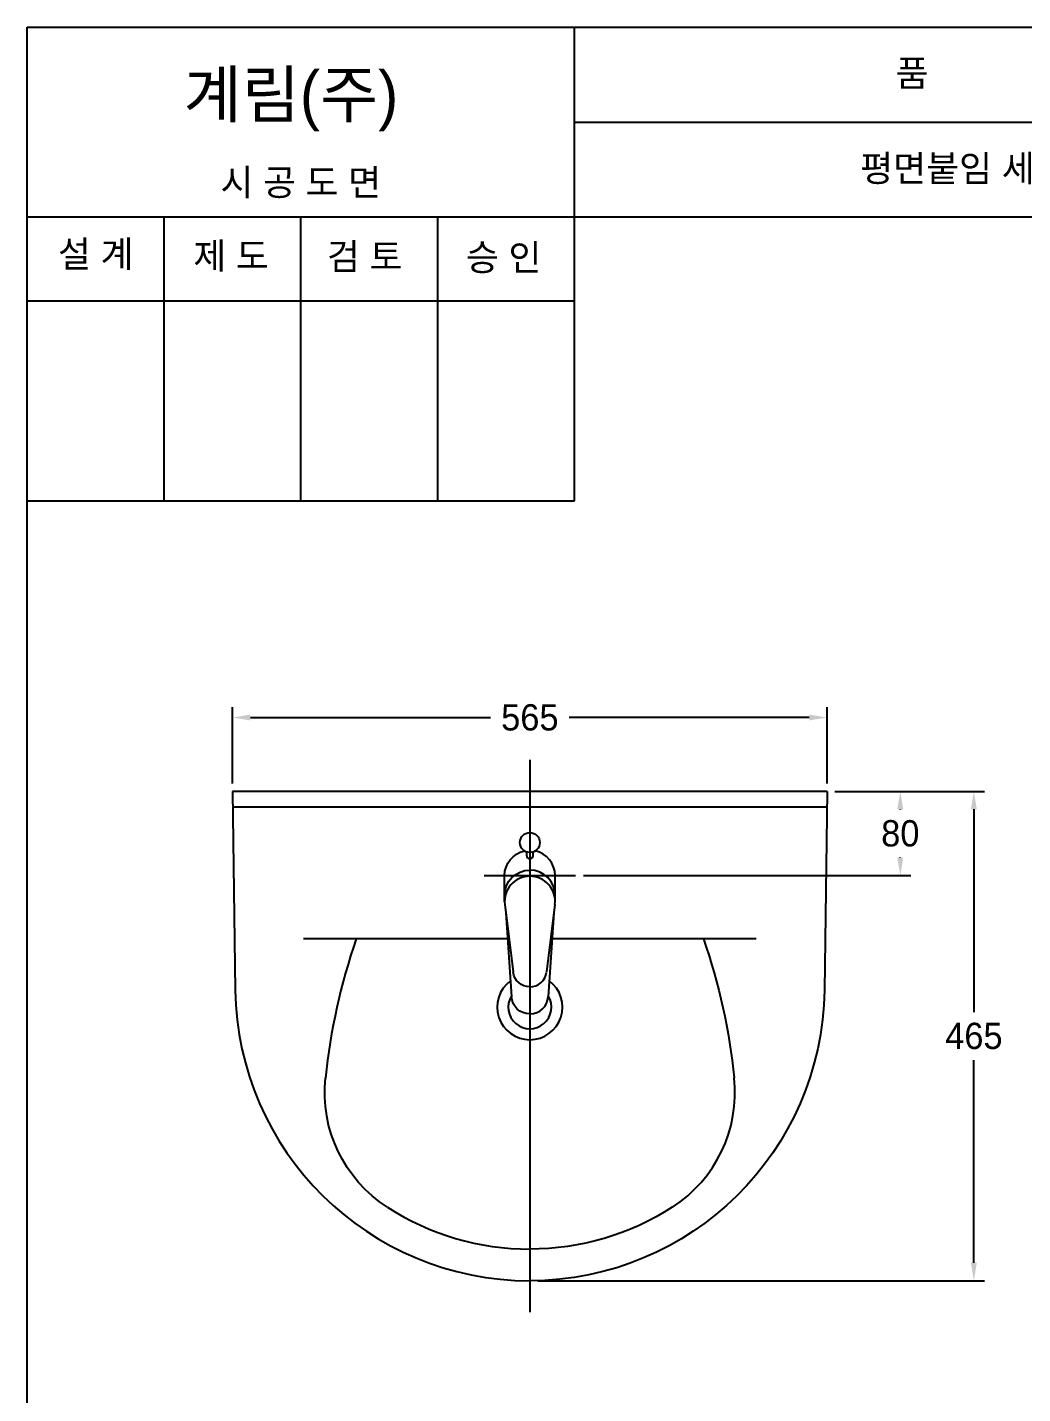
# Model space of a CAD drawing. Header units: millimetres. Extents: x 0 to 5799, y -67 to 2530.
# Drawn here: x 3999 to 4945, y 1232 to 2530 of the extents above; entities that cross this region are included whole.
import ezdxf
from ezdxf.enums import TextEntityAlignment as Align
from ezdxf.lldxf.tags import DXFTag

# ---------------------------------------------------------------- set-up
doc = ezdxf.new("R2010")
doc.units = ezdxf.units.MM
for name, color, linetype in [('TEXT', 7, 'Continuous'), ('내부선 및 부속', 4, 'Continuous'), ('도각라인', 7, 'Continuous'), ('외형선', 3, 'Continuous'), ('중심선', 1, 'DASHED'), ('치수선', 7, 'Continuous')]:
    doc.layers.add(name, color=color, linetype=linetype)
doc.styles.add('____', font='')
doc.styles.add('타이틀', font='H2GTRM.TTF', dxfattribs={"height": 25})
doc.styles.get('____').set_extended_font_data('굴림')
tags = doc.linetypes.add('DASHDOT', pattern=[70, 31, -13, 13, -13]).pattern_tags.tags
tags[10:11] = [DXFTag(74, 4), DXFTag(75, 0), DXFTag(340, '0'), DXFTag(46, 0.0), DXFTag(50, 0.0), DXFTag(44, 0.0), DXFTag(45, 0.0)]
tags[8:9] = [DXFTag(74, 4), DXFTag(75, 0), DXFTag(340, '0'), DXFTag(46, 0.0), DXFTag(50, 0.0), DXFTag(44, 0.0), DXFTag(45, 0.0)]
tags[6:7] = [DXFTag(74, 4), DXFTag(75, 0), DXFTag(340, '0'), DXFTag(46, 0.0), DXFTag(50, 0.0), DXFTag(44, 0.0), DXFTag(45, 0.0)]
tags[4:5] = [DXFTag(74, 4), DXFTag(75, 0), DXFTag(340, '0'), DXFTag(46, 0.0), DXFTag(50, 0.0), DXFTag(44, 0.0), DXFTag(45, 0.0)]
tags = doc.linetypes.add('DASHED', pattern=[25.72, 12.86, -12.86]).pattern_tags.tags
tags[6:7] = [DXFTag(74, 4), DXFTag(75, 0), DXFTag(340, '0'), DXFTag(46, 0.0), DXFTag(50, 0.0), DXFTag(44, 0.0), DXFTag(45, 0.0)]
tags[4:5] = [DXFTag(74, 4), DXFTag(75, 0), DXFTag(340, '0'), DXFTag(46, 0.0), DXFTag(50, 0.0), DXFTag(44, 0.0), DXFTag(45, 0.0)]
doc.dimstyles.new('MSADIM', dxfattribs={"dimtxt": 33, "dimasz": 17, "dimexe": 10, "dimexo": 7.5, "dimgap": 10, "dimtad": 0, "dimtih": 1, "dimtoh": 1, "dimdec": 0, "dimzin": 1, "dimdsep": 46, "dimtxsty": '____', "dimcen": 11.25, "dimadec": 0, "dimazin": 0, "dimtfac": 1, "dimtdec": 0, "dimtix": 1, "dimtmove": 0, "dimatfit": 3, "dimfxl": 0, "dimtolj": 1, "dimtzin": 1, "dimarcsym": 0})

# ---------------------------------------------------------------- blocks, each defined once
blk = doc.blocks.new('*D26')
at = {"layer": '치수선', "color": 0, "linetype": 'Continuous', "lineweight": -2}
for p, q in [((4194.1, 1811.4), (4194.1, 1884.1)), ((4759.1, 1811.4), (4759.1, 1884.1)), ((4211.1, 1874.1), (4439.2, 1874.1)), ((4742.1, 1874.1), (4513.9, 1874.1))]:
    blk.add_line(p, q, dxfattribs=at)
at = {"layer": '치수선', "color": 0, "linetype": 'Continuous'}
for points in [[(4211.1, 1876.9), (4211.1, 1871.3), (4194.1, 1874.1)], [(4742.1, 1876.9), (4742.1, 1871.3), (4759.1, 1874.1)]]:
    blk.add_solid(points, dxfattribs=at)
at = {"layer": '치수선', "color": 0, "linetype": 'Continuous', "insert": (4476.6, 1874.1), "char_height": 25, "attachment_point": 5, "style": '____'}
blk.add_mtext('\\A1;565', dxfattribs=at)
blk = doc.blocks.new('*D27')
at = {"layer": '치수선', "color": 0, "linetype": 'Continuous', "lineweight": -2}
for p, q in [((4766.6, 1803.9), (4838.7, 1803.9)), ((4828.7, 1786.9), (4828.7, 1786.7)), ((4828.7, 1740.9), (4828.7, 1741)), ((4527.6, 1723.9), (4838.7, 1723.9))]:
    blk.add_line(p, q, dxfattribs=at)
at = {"layer": '치수선', "color": 0, "linetype": 'Continuous'}
for points in [[(4825.8, 1786.9), (4831.5, 1786.9), (4828.7, 1803.9)], [(4825.8, 1740.9), (4831.5, 1740.9), (4828.7, 1723.9)]]:
    blk.add_solid(points, dxfattribs=at)
at = {"layer": '치수선', "color": 0, "linetype": 'Continuous', "insert": (4828.7, 1763.9), "char_height": 25, "attachment_point": 5, "style": '____'}
blk.add_mtext('\\A1;80', dxfattribs=at)
blk = doc.blocks.new('*D28')
at = {"layer": '치수선', "color": 0, "linetype": 'Continuous', "lineweight": -2}
for p, q in [((4766.6, 1803.9), (4908.6, 1803.9)), ((4898.6, 1786.9), (4898.6, 1594.2)), ((4898.6, 1355.9), (4898.6, 1548.5)), ((4484.1, 1338.9), (4908.6, 1338.9))]:
    blk.add_line(p, q, dxfattribs=at)
at = {"layer": '치수선', "color": 0, "linetype": 'Continuous'}
for points in [[(4895.8, 1786.9), (4901.4, 1786.9), (4898.6, 1803.9)], [(4895.8, 1355.9), (4901.4, 1355.9), (4898.6, 1338.9)]]:
    blk.add_solid(points, dxfattribs=at)
at = {"layer": '치수선', "color": 0, "linetype": 'Continuous', "insert": (4898.6, 1571.4), "char_height": 25, "attachment_point": 5, "style": '____'}
blk.add_mtext('\\A1;465', dxfattribs=at)

msp = doc.modelspace()

# ---------------------------------------------------------------- linework, layer by layer
at = {"layer": '내부선 및 부속', "linetype": 'Continuous'}
for p, q in [((4758.9, 1788.9), (4194.3, 1788.9)), ((4473.6, 1742.8), (4473.6, 1746.4)), ((4479.6, 1742.8), (4479.6, 1746.4)), ((4452.6, 1699.3), (4452.6, 1723.9)), ((4500.6, 1699.3), (4500.6, 1723.9)), ((4452.7, 1696.4), (4460.7, 1632.3)), ((4453.7, 1688.5), (4459.1, 1608.7)), ((4500.4, 1696.4), (4492.4, 1632.3)), ((4499.4, 1688.5), (4494, 1608.7))]:
    msp.add_line(p, q, dxfattribs=at)
at = {"layer": '내부선 및 부속', "linetype": 'Continuous', "flags": 128}
for points in [[(4452.6, 1723.9, -0.353764), (4471.5, 1747.3)], [(4452.6, 1705.1, -0.414213), (4476.6, 1729.1)], [(4476.6, 1618.2, -0.37856), (4460.7, 1632.3)], [(4476.6, 1592.4, -0.394608), (4459.1, 1608.7)]]:
    msp.add_lwpolyline(points, format="xyb", dxfattribs=at)
at = {"layer": '내부선 및 부속', "linetype": 'Continuous'}
msp.add_circle((4476.6, 1755.3), 9.44, dxfattribs=at)
for centre, radius, start, end in [((4476.6, 1742.8), 3, 180, 360), ((4476.6, 1723.9), 24, 0, 77.9277), ((4476.6, 1705.1), 24, 0, 90), ((4476.6, 1699.3), 24, 90.0001, 187.0619), ((4476.6, 1699.3), 24, 352.9381, 90), ((4476.6, 1598.9), 31, 126.5789, 53.4209), ((4476.6, 1598.9), 31, 116.8472, 116.8673), ((4476.6, 1634.2), 16, 270, 352.9386), ((4476.6, 1598.9), 31, 63.1326, 63.1528), ((4476.6, 1598.9), 20.5, 148.6803, 31.3194), ((4476.6, 1609.9), 17.5, 270, 356.1383)]:
    msp.add_arc(centre, radius, start, end, dxfattribs=at)
for points in [[(4452.8, 1701.4), (4452.8, 1701.4), (4452.8, 1701.4)], [(4500.4, 1701.4), (4500.4, 1701.4), (4500.4, 1701.4)]]:
    msp.add_rational_spline(points, [0.951478421688, 0.951479792595, 0.951481163502], degree=2, dxfattribs=at)
at = {"layer": '도각라인', "color": 7}
for p, q in [((3999, 0), (3999, 2530)), ((3999, 2530), (5799, 2530)), ((4519, 2080), (4519, 2530)), ((4519, 2440), (5799, 2440)), ((3999, 2350), (5799, 2350)), ((4129, 2080), (4129, 2350)), ((4259, 2080), (4259, 2350)), ((4389, 2080), (4389, 2350)), ((3999, 2270), (4519, 2270)), ((3999, 2080), (4519, 2080))]:
    msp.add_line(p, q, dxfattribs=at)
at = {"layer": '외형선', "linetype": 'Continuous'}
for p, q in [((4759.1, 1803.9), (4194.1, 1803.9)), ((4194.1, 1803.9), (4196.6, 1615.1)), ((4759.1, 1803.9), (4756.5, 1615.1)), ((4455.4, 1663.9), (4261.6, 1663.9)), ((4691.6, 1663.9), (4497.7, 1663.9))]:
    msp.add_line(p, q, dxfattribs=at)
at = {"layer": '외형선', "linetype": 'Continuous', "flags": 128}
for points in [[(4641.6, 1663.9, -0.056632), (4670.9, 1531.6)], [(4756.5, 1615.1, -0.410301), (4476.6, 1338.9)], [(4341.2, 1408.7, -0.282993), (4282.3, 1531.6)], [(4612, 1408.7, -0.14409), (4476.6, 1368.9)]]:
    msp.add_lwpolyline(points, format="xyb", dxfattribs=at)
at = {"layer": '외형선', "linetype": 'Continuous'}
for centre, radius, start, end in [((4879, 1468.8), 600, 161.0331, 173.9983), ((4476.6, 1618.9), 280, 180.7665, 270), ((4541.6, 1518), 130, 302.7972, 6.0017), ((4476.6, 1618.9), 250, 237.2028, 270)]:
    msp.add_arc(centre, radius, start, end, dxfattribs=at)
at = {"layer": '중심선', "linetype": 'DASHDOT'}
for p, q in [((4476.6, 1833.9), (4476.6, 1308.9)), ((4433.1, 1723.9), (4520.1, 1723.9))]:
    msp.add_line(p, q, dxfattribs=at)

# ---------------------------------------------------------------- texts
at = {"layer": 'TEXT', "style": '타이틀'}
msp.add_text('계림(주)', height=44, dxfattribs=at).set_placement((4147.6, 2444.3))
for s, p in [('품             명', (4914.7, 2486.4)), ('평면붙임 세면기', (4904.8, 2396)), ('시 공 도 면', (4258.9, 2382.7)), ('설 계', (4064, 2314.6)), ('제 도', (4192.7, 2312.9)), ('검 토', (4319.7, 2312.3)), ('승 인', (4451.7, 2311.4))]:
    msp.add_text(s, height=25, dxfattribs=at).set_placement(p, align=Align.MIDDLE_CENTER)

# ---------------------------------------------------------------- dimensions: what is measured, and where the dimension line sits
at = {"layer": '치수선', "linetype": 'Continuous'}
dim = msp.add_linear_dim(base=(4759.1, 1874.1), p1=(4194.1, 1803.9), p2=(4759.1, 1803.9), dimstyle='MSADIM', override={"dimtxt": 25}, dxfattribs=at)
dim.commit()
dim.dimension.update_dxf_attribs({"geometry": '*D26', "text_midpoint": (4476.6, 1874.1), "dimtype": 160})
for base, p1, p2, picture, middle in [((4898.6, 1338.9), (4759.1, 1803.9), (4476.6, 1338.9), '*D28', (4898.6, 1571.4)), ((4828.7, 1803.9), (4520.1, 1723.9), (4759.1, 1803.9), '*D27', (4828.7, 1763.9))]:
    dim = msp.add_linear_dim(base=base, p1=p1, p2=p2, angle=90, dimstyle='MSADIM', override={"dimtxt": 25}, dxfattribs=at)
    dim.commit()
    dim.dimension.update_dxf_attribs({"geometry": picture, "text_midpoint": middle, "dimtype": 160})

doc.saveas('drawing.dxf')
